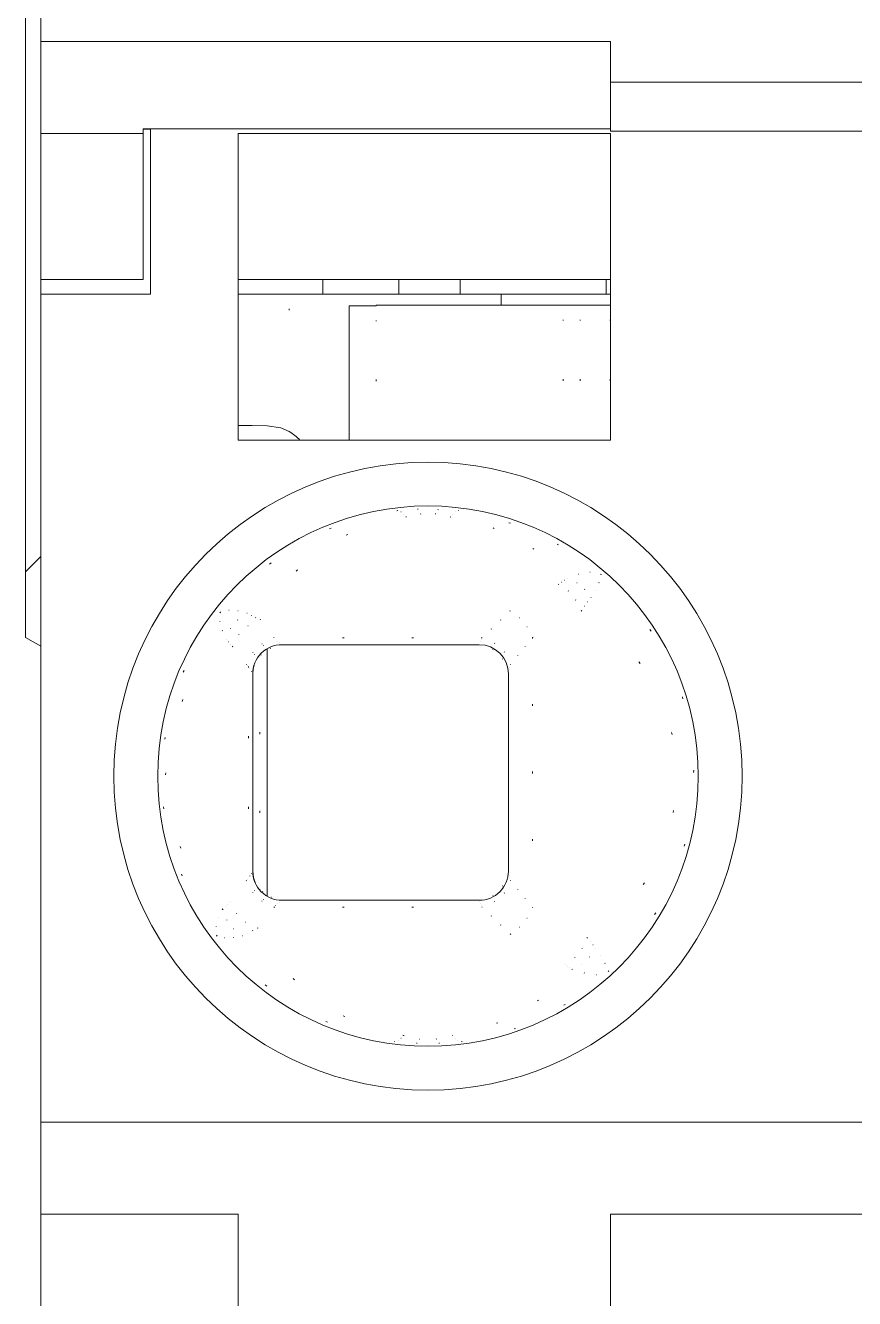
# Model space of a CAD drawing. Header units: inches. Extents: x 17 to 3130, y 15 to 659.
# Drawn here: x 1129.76 to 1135.43, y 227.7 to 236.42 of the extents above; entities that cross this region are included whole.
import ezdxf

# ---------------------------------------------------------------- set-up
doc = ezdxf.new("R2010")
doc.units = ezdxf.units.IN
doc.header["$MEASUREMENT"] = 0
doc.layers.add('Ebene 1', color=7, linetype='Continuous')

msp = doc.modelspace()

# ---------------------------------------------------------------- linework, layer by layer
at = {"layer": 'Ebene 1', "lineweight": 9}
for points in [[(1129.86414, 257.98024), (1129.86414, 257.98024), (1129.86414, 236.31074), (1129.86414, 236.31074)], [(1129.86414, 236.31074), (1129.86414, 236.31074), (1129.86414, 236.31074), (1129.86414, 236.31074)], [(1129.86414, 235.68024), (1129.86414, 235.68024), (1129.86414, 236.31074), (1129.86414, 236.31074)], [(1129.86414, 236.31074), (1129.86414, 236.31074), (1129.86414, 236.31074), (1129.86414, 236.31074)], [(1133.76414, 236.31074), (1133.76414, 236.31074), (1129.86414, 236.31074), (1129.86414, 236.31074)], [(1133.76414, 236.31074), (1133.76414, 236.31074), (1133.76414, 236.31074), (1133.76414, 236.31074)], [(1133.76414, 236.31074), (1133.76414, 236.31074), (1133.76414, 236.03284), (1133.76414, 236.03284)], [(1133.76414, 236.03284), (1133.76414, 236.03284), (1133.76414, 236.03284), (1133.76414, 236.03284)], [(1136.41414, 236.03284), (1136.41414, 236.03284), (1133.76414, 236.03284), (1133.76414, 236.03284)], [(1133.76414, 236.03284), (1133.76414, 236.03284), (1133.76414, 236.03284), (1133.76414, 236.03284)], [(1133.76414, 236.03284), (1133.76414, 236.03284), (1133.76414, 235.69784), (1133.76414, 235.69784)], [(1129.86414, 235.68024), (1129.86414, 235.68024), (1129.86414, 235.68024), (1129.86414, 235.68024)], [(1129.86414, 234.68014), (1129.86414, 234.68014), (1129.86414, 235.68024), (1129.86414, 235.68024)], [(1129.86414, 235.68024), (1129.86414, 235.68024), (1129.86414, 235.68024), (1129.86414, 235.68024)], [(1130.56414, 235.68024), (1130.56414, 235.68024), (1129.86414, 235.68024), (1129.86414, 235.68024)], [(1130.56404, 235.71174), (1130.56404, 235.71174), (1130.56404, 235.71174), (1130.56404, 235.71174)], [(1130.56404, 235.71174), (1130.56404, 235.71174), (1133.76414, 235.71174), (1133.76414, 235.71174)], [(1130.56404, 235.71174), (1130.56404, 235.71174), (1130.56404, 235.71174), (1130.56404, 235.71174)], [(1130.56414, 235.68024), (1130.56414, 235.68024), (1130.56404, 235.71174), (1130.56404, 235.71174)], [(1130.56414, 235.70984), (1130.56414, 235.70984), (1130.56414, 235.70984), (1130.56414, 235.70984)], [(1130.61404, 235.70984), (1130.61404, 235.70984), (1130.56414, 235.70984), (1130.56414, 235.70984)], [(1130.56414, 235.68024), (1130.56414, 235.68024), (1130.56414, 235.68024), (1130.56414, 235.68024)], [(1130.56414, 234.68014), (1130.56414, 234.68014), (1130.56414, 235.68024), (1130.56414, 235.68024)], [(1130.61404, 235.71174), (1130.61404, 235.71174), (1130.61404, 235.71174), (1130.61404, 235.71174)], [(1130.61404, 234.58024), (1130.61404, 234.58024), (1130.61404, 235.71174), (1130.61404, 235.71174)], [(1131.21414, 235.68024), (1131.21414, 235.68024), (1131.21414, 235.68024), (1131.21414, 235.68024)], [(1131.21414, 233.58014), (1131.21414, 233.58014), (1131.21414, 235.68024), (1131.21414, 235.68024)], [(1131.21414, 235.68024), (1131.21414, 235.68024), (1131.21414, 235.68024), (1131.21414, 235.68024)], [(1133.76414, 235.68024), (1133.76414, 235.68024), (1131.21414, 235.68024), (1131.21414, 235.68024)], [(1133.76414, 235.69784), (1133.76414, 235.69784), (1133.76414, 235.69784), (1133.76414, 235.69784)], [(1136.41424, 235.69784), (1136.41424, 235.69784), (1133.76414, 235.69784), (1133.76414, 235.69784)], [(1133.76414, 235.68024), (1133.76414, 235.68024), (1133.76414, 235.68024), (1133.76414, 235.68024)], [(1133.76414, 233.58014), (1133.76414, 233.58014), (1133.76414, 235.68024), (1133.76414, 235.68024)], [(1129.86414, 234.68014), (1129.86414, 234.68014), (1129.86414, 234.68014), (1129.86414, 234.68014)], [(1130.56414, 234.68014), (1130.56414, 234.68014), (1129.86414, 234.68014), (1129.86414, 234.68014)], [(1129.86414, 234.68014), (1129.86414, 234.68014), (1129.86414, 234.68014), (1129.86414, 234.68014)], [(1129.86414, 234.68014), (1129.86414, 234.68014), (1129.86414, 234.58024), (1129.86414, 234.58024)], [(1133.76414, 234.68024), (1133.76414, 234.68024), (1131.21414, 234.68014), (1131.21414, 234.68014)], [(1131.21414, 234.68014), (1131.21414, 234.68014), (1131.21414, 234.68014), (1131.21414, 234.68014)], [(1131.79454, 234.68014), (1131.79454, 234.68014), (1131.79454, 234.68014), (1131.79454, 234.68014)], [(1131.79454, 234.58024), (1131.79454, 234.58024), (1131.79454, 234.68014), (1131.79454, 234.68014)], [(1132.31414, 234.68014), (1132.31414, 234.68014), (1132.31414, 234.68014), (1132.31414, 234.68014)], [(1132.31414, 234.68014), (1132.31414, 234.68014), (1132.31414, 234.58004), (1132.31414, 234.58004)], [(1129.86404, 228.91084), (1129.86404, 228.91084), (1129.86414, 234.58024), (1129.86414, 234.58024)], [(1129.86414, 234.58024), (1129.86414, 234.58024), (1129.86414, 234.58024), (1129.86414, 234.58024)], [(1129.86414, 234.58024), (1129.86414, 234.58024), (1129.86414, 234.58024), (1129.86414, 234.58024)], [(1130.61404, 234.58024), (1130.61404, 234.58024), (1129.86414, 234.58024), (1129.86414, 234.58024)], [(1131.21414, 233.58014), (1131.21414, 233.58014), (1131.21414, 233.58014), (1131.21414, 233.58014)], [(1133.76414, 233.58014), (1133.76414, 233.58014), (1131.21414, 233.58014), (1131.21414, 233.58014)], [(1131.51414, 232.18024), (1131.51414, 232.18024), (1131.51414, 232.18024), (1131.51414, 232.18024)], [(1131.51414, 232.18024), (1131.51414, 232.18024), (1132.86404, 232.18024), (1132.86404, 232.18024)], [(1133.06414, 231.98024), (1133.06414, 232.09064), (1132.97454, 232.18024), (1132.86404, 232.18024)], [(1131.31414, 231.98054), (1131.31414, 231.98054), (1131.31664, 232.01204), (1131.31664, 232.01204)], [(1131.31414, 231.98054), (1131.31414, 231.98054), (1131.31414, 231.98054), (1131.31414, 231.98054)], [(1131.31414, 230.62984), (1131.31414, 230.62984), (1131.31414, 231.98054), (1131.31414, 231.98054)], [(1131.31664, 232.01204), (1131.31664, 232.01204), (1131.32414, 232.04284), (1131.32414, 232.04284)], [(1133.06414, 231.98904), (1133.06414, 231.98904), (1133.06414, 231.98904), (1133.06414, 231.98904)], [(1133.06414, 231.98904), (1133.06414, 231.98904), (1133.06414, 230.62134), (1133.06414, 230.62134)], [(1131.31414, 230.62984), (1131.31414, 230.62984), (1131.31414, 230.62984), (1131.31414, 230.62984)], [(1131.31884, 230.58654), (1131.31884, 230.58654), (1131.31414, 230.62984), (1131.31414, 230.62984)], [(1131.31884, 230.58654), (1131.31884, 230.58654), (1131.31884, 230.58654), (1131.31884, 230.58654)], [(1131.33284, 230.54544), (1131.33284, 230.54544), (1131.31884, 230.58654), (1131.31884, 230.58654)], [(1131.51414, 230.43014), (1131.51414, 230.43014), (1131.51414, 230.43014), (1131.51414, 230.43014)], [(1132.86414, 230.43014), (1132.86414, 230.43014), (1131.51414, 230.43014), (1131.51414, 230.43014)], [(1129.86404, 228.91084), (1129.86404, 228.91084), (1129.86404, 228.91084), (1129.86404, 228.91084)], [(1129.86414, 228.28014), (1129.86414, 228.28014), (1129.86404, 228.91084), (1129.86404, 228.91084)], [(1129.86404, 228.91084), (1129.86404, 228.91084), (1129.86404, 228.91084), (1129.86404, 228.91084)], [(1141.76414, 228.91084), (1141.76414, 228.91084), (1129.86404, 228.91084), (1129.86404, 228.91084)], [(1131.21414, 228.28024), (1131.21414, 228.28024), (1129.86414, 228.28014), (1129.86414, 228.28014)], [(1129.86414, 228.28014), (1129.86414, 228.28014), (1129.86414, 228.28014), (1129.86414, 228.28014)], [(1129.86414, 211.21074), (1129.86414, 211.21074), (1129.86414, 228.28014), (1129.86414, 228.28014)], [(1129.86414, 228.28014), (1129.86414, 228.28014), (1129.86414, 228.28014), (1129.86414, 228.28014)], [(1131.21414, 228.28024), (1131.21414, 228.28024), (1131.21414, 228.28024), (1131.21414, 228.28024)], [(1131.21414, 226.18024), (1131.21414, 226.18024), (1131.21414, 228.28024), (1131.21414, 228.28024)], [(1133.76414, 228.28024), (1133.76414, 228.28024), (1133.76414, 228.28024), (1133.76414, 228.28024)], [(1136.41414, 228.28024), (1136.41414, 228.28024), (1133.76414, 228.28024), (1133.76414, 228.28024)], [(1133.76414, 228.28024), (1133.76414, 228.28024), (1133.76414, 228.28024), (1133.76414, 228.28024)], [(1133.76414, 226.18024), (1133.76414, 226.18024), (1133.76414, 228.28024), (1133.76414, 228.28024)]]:
    msp.add_open_spline(points, degree=3, dxfattribs=at)
at = {"layer": 'Ebene 1', "color": 251, "lineweight": 9}
for points in [[(1129.75914, 232.68024), (1129.75914, 232.68024), (1129.75914, 256.48024), (1129.75914, 256.48024)], [(1129.86414, 232.78524), (1129.86414, 232.78524), (1129.75914, 232.68024), (1129.75914, 232.68024)], [(1129.75914, 232.68024), (1129.75914, 232.68024), (1129.75914, 232.68024), (1129.75914, 232.68024)], [(1129.75914, 232.23024), (1129.75914, 232.23024), (1129.75914, 232.68024), (1129.75914, 232.68024)], [(1129.75914, 232.23024), (1129.75914, 232.23024), (1129.75914, 232.23024), (1129.75914, 232.23024)], [(1129.86414, 232.16954), (1129.86414, 232.16954), (1129.75914, 232.23024), (1129.75914, 232.23024)]]:
    msp.add_open_spline(points, degree=3, dxfattribs=at)
at = {"layer": 'Ebene 1', "color": 95, "lineweight": 9}
for points in [[(1132.73404, 234.68014), (1132.73404, 234.68014), (1132.73404, 234.68014), (1132.73404, 234.68014)], [(1132.73414, 234.58004), (1132.73414, 234.58004), (1132.73404, 234.68014), (1132.73404, 234.68014)], [(1133.73414, 234.68014), (1133.73414, 234.68014), (1133.73414, 234.68014), (1133.73414, 234.68014)], [(1133.73414, 234.58024), (1133.73414, 234.58024), (1133.73414, 234.68014), (1133.73414, 234.68014)]]:
    msp.add_open_spline(points, degree=3, dxfattribs=at)
at = {"layer": 'Ebene 1', "color": 30, "lineweight": 9}
for points in [[(1131.21414, 234.58024), (1131.21414, 234.58024), (1131.21414, 234.58024), (1131.21414, 234.58024)], [(1131.38294, 234.58024), (1131.38294, 234.58024), (1131.21414, 234.58024), (1131.21414, 234.58024)], [(1131.38294, 234.58024), (1131.38294, 234.58024), (1131.38294, 234.58024), (1131.38294, 234.58024)], [(1131.56414, 234.58024), (1131.56414, 234.58024), (1131.38294, 234.58024), (1131.38294, 234.58024)], [(1131.56414, 234.58024), (1131.56414, 234.58024), (1131.56414, 234.58024), (1131.56414, 234.58024)], [(1131.56414, 234.58024), (1131.56414, 234.58024), (1132.71414, 234.58024), (1132.71414, 234.58024)], [(1132.71414, 234.58024), (1132.71414, 234.58024), (1132.71414, 234.58024), (1132.71414, 234.58024)], [(1132.71414, 234.58024), (1132.71414, 234.58024), (1132.92624, 234.58024), (1132.92624, 234.58024)], [(1132.92624, 234.58024), (1132.92624, 234.58024), (1132.92624, 234.58024), (1132.92624, 234.58024)], [(1132.92624, 234.58024), (1132.92624, 234.58024), (1133.01414, 234.58024), (1133.01414, 234.58024)], [(1133.01404, 234.50524), (1133.01404, 234.50524), (1133.01414, 234.58024), (1133.01414, 234.58024)], [(1133.01414, 234.58024), (1133.01414, 234.58024), (1133.01414, 234.58024), (1133.01414, 234.58024)], [(1133.06734, 234.58024), (1133.06734, 234.58024), (1133.01414, 234.58024), (1133.01414, 234.58024)], [(1133.01414, 234.58024), (1133.01414, 234.58024), (1133.01414, 234.58024), (1133.01414, 234.58024)], [(1133.06734, 234.58024), (1133.06734, 234.58024), (1133.06734, 234.58024), (1133.06734, 234.58024)], [(1133.21914, 234.58024), (1133.21914, 234.58024), (1133.06734, 234.58024), (1133.06734, 234.58024)], [(1133.21914, 234.58024), (1133.21914, 234.58024), (1133.21914, 234.58024), (1133.21914, 234.58024)], [(1133.44634, 234.58024), (1133.44634, 234.58024), (1133.21914, 234.58024), (1133.21914, 234.58024)], [(1133.44634, 234.58024), (1133.44634, 234.58024), (1133.44634, 234.58024), (1133.44634, 234.58024)], [(1133.71414, 234.58024), (1133.71414, 234.58024), (1133.44634, 234.58024), (1133.44634, 234.58024)], [(1133.71414, 234.58024), (1133.71414, 234.58024), (1133.71414, 234.58024), (1133.71414, 234.58024)], [(1133.76414, 234.58024), (1133.76414, 234.58024), (1133.71414, 234.58024), (1133.71414, 234.58024)], [(1131.21414, 233.68014), (1131.21414, 233.68014), (1131.21414, 233.68014), (1131.21414, 233.68014)], [(1131.31114, 233.68014), (1131.31114, 233.68014), (1131.21414, 233.68014), (1131.21414, 233.68014)], [(1131.31114, 233.68014), (1131.31114, 233.68014), (1131.31114, 233.68014), (1131.31114, 233.68014)], [(1131.41414, 233.68004), (1131.41414, 233.68004), (1131.31114, 233.68014), (1131.31114, 233.68014)], [(1131.41414, 233.68004), (1131.41414, 233.68004), (1131.41414, 233.68004), (1131.41414, 233.68004)], [(1131.41414, 233.68004), (1131.41414, 233.68004), (1131.50634, 233.66564), (1131.50634, 233.66564)], [(1131.50634, 233.66564), (1131.50634, 233.66564), (1131.50634, 233.66564), (1131.50634, 233.66564)], [(1131.50634, 233.66564), (1131.50634, 233.66564), (1131.56404, 233.64004), (1131.56404, 233.64004)], [(1131.63774, 233.58014), (1131.61644, 233.60384), (1131.59174, 233.62404), (1131.56404, 233.64004)], [(1131.41414, 232.15334), (1131.41414, 232.15334), (1131.41414, 232.15334), (1131.41414, 232.15334)], [(1131.41414, 230.45684), (1131.41414, 230.45684), (1131.41414, 232.15334), (1131.41414, 232.15334)]]:
    msp.add_open_spline(points, degree=3, dxfattribs=at)
at = {"layer": 'Ebene 1', "color": 253, "lineweight": 9}
for points in [[(1132.15854, 234.50524), (1132.15854, 234.50524), (1132.15854, 234.50524), (1132.15854, 234.50524)], [(1133.43874, 234.50524), (1133.43874, 234.50524), (1132.15854, 234.50524), (1132.15854, 234.50524)], [(1132.15854, 234.50524), (1132.15854, 234.50524), (1132.15854, 234.50524), (1132.15854, 234.50524)], [(1132.15854, 234.50524), (1132.15854, 234.50524), (1132.15864, 234.50024), (1132.15864, 234.50024)], [(1133.43874, 234.50524), (1133.43874, 234.50524), (1133.43874, 234.50524), (1133.43874, 234.50524)], [(1133.51564, 234.50524), (1133.51564, 234.50524), (1133.43874, 234.50524), (1133.43874, 234.50524)], [(1133.51564, 234.50524), (1133.51564, 234.50524), (1133.51564, 234.50524), (1133.51564, 234.50524)], [(1133.55604, 234.50524), (1133.55604, 234.50524), (1133.51564, 234.50524), (1133.51564, 234.50524)], [(1133.55604, 234.50524), (1133.55604, 234.50524), (1133.55604, 234.50524), (1133.55604, 234.50524)], [(1133.55604, 234.50524), (1133.55604, 234.50524), (1133.76184, 234.50524), (1133.76184, 234.50524)], [(1133.76184, 234.50524), (1133.76184, 234.50524), (1133.76184, 234.50524), (1133.76184, 234.50524)], [(1133.76184, 234.50524), (1133.76184, 234.50524), (1133.76294, 234.50524), (1133.76294, 234.50524)], [(1133.76294, 234.50524), (1133.76294, 234.50524), (1133.76294, 234.50524), (1133.76294, 234.50524)], [(1133.76294, 234.50524), (1133.76294, 234.50524), (1133.76414, 234.50524), (1133.76414, 234.50524)], [(1131.97544, 234.50024), (1131.97544, 234.50024), (1131.97544, 234.50024), (1131.97544, 234.50024)], [(1131.97544, 234.50024), (1131.97544, 234.50024), (1131.97544, 233.58004), (1131.97544, 233.58004)], [(1131.97544, 234.50024), (1131.97544, 234.50024), (1131.97544, 234.50024), (1131.97544, 234.50024)], [(1131.97544, 234.50024), (1131.97544, 234.50024), (1132.02304, 234.50024), (1132.02304, 234.50024)], [(1132.02304, 234.50024), (1132.02304, 234.50024), (1132.02304, 234.50024), (1132.02304, 234.50024)], [(1132.02304, 234.50024), (1132.02304, 234.50024), (1132.15864, 234.50024), (1132.15864, 234.50024)]]:
    msp.add_open_spline(points, degree=3, dxfattribs=at)
at = {"layer": 'Ebene 1', "color": 3, "lineweight": 9}
for points in [[(1131.56414, 234.48024), (1131.56414, 234.48024), (1131.56414, 234.48024), (1131.56414, 234.48024)], [(1131.56414, 234.48024), (1131.56414, 234.48024), (1131.56414, 234.47004), (1131.56414, 234.47004)], [(1132.15864, 234.40024), (1132.15864, 234.40024), (1132.15864, 234.40024), (1132.15864, 234.40024)], [(1132.15864, 234.40024), (1132.15864, 234.40024), (1132.15864, 234.39464), (1132.15864, 234.39464)], [(1133.43874, 234.40504), (1133.43874, 234.40504), (1133.43874, 234.40504), (1133.43874, 234.40504)], [(1133.43874, 234.40504), (1133.43874, 234.40504), (1133.43874, 234.39944), (1133.43874, 234.39944)], [(1133.55604, 234.40504), (1133.55604, 234.40504), (1133.55604, 234.40504), (1133.55604, 234.40504)], [(1133.55604, 234.40504), (1133.55604, 234.40504), (1133.55604, 234.39954), (1133.55604, 234.39954)], [(1133.76184, 234.40504), (1133.76184, 234.40504), (1133.76184, 234.40504), (1133.76184, 234.40504)], [(1133.76184, 234.40504), (1133.76184, 234.40504), (1133.76184, 234.39944), (1133.76184, 234.39944)], [(1132.15864, 233.99564), (1132.15864, 233.99564), (1132.15854, 233.98464), (1132.15854, 233.98464)], [(1132.15864, 233.99564), (1132.15864, 233.99564), (1132.15864, 233.99564), (1132.15864, 233.99564)], [(1133.43874, 233.99824), (1133.43874, 233.99824), (1133.43874, 233.99824), (1133.43874, 233.99824)], [(1133.43874, 233.99824), (1133.43874, 233.99824), (1133.43874, 233.98704), (1133.43874, 233.98704)], [(1133.55594, 233.99824), (1133.55594, 233.99824), (1133.55594, 233.99824), (1133.55594, 233.99824)], [(1133.55594, 233.99824), (1133.55594, 233.99824), (1133.55604, 233.98704), (1133.55604, 233.98704)], [(1133.76184, 233.99824), (1133.76184, 233.99824), (1133.76184, 233.99824), (1133.76184, 233.99824)], [(1133.76184, 233.99824), (1133.76184, 233.99824), (1133.76184, 233.98704), (1133.76184, 233.98704)], [(1132.44654, 233.10904), (1132.44654, 233.10904), (1132.44284, 233.10864), (1132.44284, 233.10864)], [(1132.30614, 233.09874), (1132.30614, 233.09874), (1132.29974, 233.09744), (1132.29974, 233.09744)], [(1132.30614, 233.09874), (1132.30614, 233.09874), (1132.30614, 233.09874), (1132.30614, 233.09874)], [(1132.30614, 233.09874), (1132.30614, 233.09874), (1132.30644, 233.09864), (1132.30644, 233.09864)], [(1132.32884, 233.09024), (1132.32884, 233.09024), (1132.32884, 233.09024), (1132.32884, 233.09024)], [(1132.32884, 233.09024), (1132.32884, 233.09024), (1132.32944, 233.09004), (1132.32944, 233.09004)], [(1132.34654, 233.07394), (1132.34654, 233.07394), (1132.34654, 233.07394), (1132.34654, 233.07394)], [(1132.34654, 233.07394), (1132.34654, 233.07394), (1132.34694, 233.07344), (1132.34694, 233.07344)], [(1132.36294, 233.05524), (1132.36294, 233.05524), (1132.36414, 233.05554), (1132.36414, 233.05554)], [(1132.36294, 233.05524), (1132.36294, 233.05524), (1132.36294, 233.05524), (1132.36294, 233.05524)], [(1132.36294, 233.05524), (1132.36294, 233.05524), (1132.36704, 233.05524), (1132.36704, 233.05524)], [(1132.46174, 233.07524), (1132.46174, 233.07524), (1132.46444, 233.07564), (1132.46444, 233.07564)], [(1132.56394, 233.07654), (1132.56394, 233.07654), (1132.56394, 233.07654), (1132.56394, 233.07654)], [(1132.56394, 233.07654), (1132.56394, 233.07654), (1132.56654, 233.07604), (1132.56654, 233.07604)], [(1132.58154, 233.10504), (1132.58154, 233.10504), (1132.58154, 233.10504), (1132.58154, 233.10504)], [(1132.58534, 233.10484), (1132.58534, 233.10484), (1132.58154, 233.10504), (1132.58154, 233.10504)], [(1132.66534, 233.05524), (1132.66534, 233.05524), (1132.66534, 233.05524), (1132.66534, 233.05524)], [(1132.66534, 233.05524), (1132.66534, 233.05524), (1132.66944, 233.05434), (1132.66944, 233.05434)], [(1132.68174, 233.07394), (1132.68174, 233.07394), (1132.68134, 233.07344), (1132.68134, 233.07344)], [(1132.69944, 233.09024), (1132.69944, 233.09024), (1132.69884, 233.09004), (1132.69884, 233.09004)], [(1132.72034, 233.09884), (1132.72034, 233.09884), (1132.72034, 233.09884), (1132.72034, 233.09884)], [(1132.72214, 233.09884), (1132.72214, 233.09884), (1132.72034, 233.09884), (1132.72034, 233.09884)], [(1132.72214, 233.09884), (1132.72214, 233.09884), (1132.72184, 233.09864), (1132.72184, 233.09864)], [(1131.85104, 232.97904), (1131.85104, 232.97904), (1131.83894, 232.97434), (1131.83894, 232.97434)], [(1131.95424, 232.92934), (1131.95424, 232.92934), (1131.96474, 232.93404), (1131.96474, 232.93404)], [(1132.95914, 232.97964), (1132.95914, 232.97964), (1132.95914, 232.97964), (1132.95914, 232.97964)], [(1132.95914, 232.97964), (1132.95914, 232.97964), (1132.96684, 232.97634), (1132.96684, 232.97634)], [(1133.06834, 233.01424), (1133.06834, 233.01424), (1133.06834, 233.01424), (1133.06834, 233.01424)], [(1133.07784, 233.01164), (1133.07784, 233.01164), (1133.06834, 233.01424), (1133.06834, 233.01424)], [(1133.39844, 232.86924), (1133.39844, 232.86924), (1133.39844, 232.86924), (1133.39844, 232.86924)], [(1133.40714, 232.86494), (1133.40714, 232.86494), (1133.39844, 232.86924), (1133.39844, 232.86924)], [(1133.23204, 232.83824), (1133.23204, 232.83824), (1133.23204, 232.83824), (1133.23204, 232.83824)], [(1133.23204, 232.83824), (1133.23204, 232.83824), (1133.23914, 232.83384), (1133.23914, 232.83384)], [(1131.43984, 232.74014), (1131.43984, 232.74014), (1131.42944, 232.73224), (1131.42944, 232.73224)], [(1131.61204, 232.68474), (1131.61204, 232.68474), (1131.62004, 232.69304), (1131.62004, 232.69304)], [(1133.62374, 232.67784), (1133.62374, 232.67784), (1133.62154, 232.67774), (1133.62154, 232.67774)], [(1133.40844, 232.59544), (1133.40844, 232.59544), (1133.40374, 232.59284), (1133.40374, 232.59284)], [(1133.40844, 232.59544), (1133.40844, 232.59544), (1133.40844, 232.59544), (1133.40844, 232.59544)], [(1133.40844, 232.59544), (1133.40844, 232.59544), (1133.40934, 232.59484), (1133.40934, 232.59484)], [(1133.42914, 232.60924), (1133.42914, 232.60924), (1133.42844, 232.60894), (1133.42844, 232.60894)], [(1133.44954, 232.62304), (1133.44954, 232.62304), (1133.44904, 232.62264), (1133.44904, 232.62264)], [(1133.46964, 232.63654), (1133.46964, 232.63654), (1133.46944, 232.63634), (1133.46944, 232.63634)], [(1133.53274, 232.60504), (1133.53274, 232.60504), (1133.53274, 232.60504), (1133.53274, 232.60504)], [(1133.53454, 232.60424), (1133.53454, 232.60424), (1133.53274, 232.60504), (1133.53274, 232.60504)], [(1133.54594, 232.66424), (1133.54594, 232.66424), (1133.54394, 232.66344), (1133.54394, 232.66344)], [(1133.68464, 232.60604), (1133.68464, 232.60604), (1133.68394, 232.60454), (1133.68394, 232.60454)], [(1133.69454, 232.66304), (1133.69454, 232.66304), (1133.69454, 232.66304), (1133.69454, 232.66304)], [(1133.69844, 232.66004), (1133.69844, 232.66004), (1133.69454, 232.66304), (1133.69454, 232.66304)], [(1133.69764, 232.66064), (1133.69764, 232.66064), (1133.69764, 232.66064), (1133.69764, 232.66064)], [(1133.69844, 232.66004), (1133.69844, 232.66004), (1133.69764, 232.66064), (1133.69764, 232.66064)], [(1133.69844, 232.66004), (1133.69844, 232.66004), (1133.69844, 232.66004), (1133.69844, 232.66004)], [(1133.69844, 232.66004), (1133.69844, 232.66004), (1133.69894, 232.65924), (1133.69894, 232.65924)], [(1133.47414, 232.54904), (1133.47414, 232.54904), (1133.47414, 232.54904), (1133.47414, 232.54904)], [(1133.47414, 232.54904), (1133.47414, 232.54904), (1133.47594, 232.54784), (1133.47594, 232.54784)], [(1133.58604, 232.56044), (1133.58604, 232.56044), (1133.58604, 232.56044), (1133.58604, 232.56044)], [(1133.58724, 232.55884), (1133.58724, 232.55884), (1133.58604, 232.56044), (1133.58604, 232.56044)], [(1133.62924, 232.50344), (1133.62924, 232.50344), (1133.62924, 232.50344), (1133.62924, 232.50344)], [(1133.62984, 232.50264), (1133.62984, 232.50264), (1133.62924, 232.50344), (1133.62924, 232.50344)], [(1133.65814, 232.55424), (1133.65814, 232.55424), (1133.65744, 232.55284), (1133.65744, 232.55284)], [(1131.15084, 232.41784), (1131.15084, 232.41784), (1131.15084, 232.41784), (1131.15084, 232.41784)], [(1131.15084, 232.41784), (1131.15084, 232.41784), (1131.15254, 232.41764), (1131.15254, 232.41764)], [(1131.21344, 232.41174), (1131.21344, 232.41174), (1131.21344, 232.41174), (1131.21344, 232.41174)], [(1131.21344, 232.41174), (1131.21344, 232.41174), (1131.21514, 232.41164), (1131.21514, 232.41164)], [(1133.07554, 232.41104), (1133.07554, 232.41104), (1133.07464, 232.41024), (1133.07464, 232.41024)], [(1133.07554, 232.41104), (1133.07554, 232.41104), (1133.07554, 232.41104), (1133.07554, 232.41104)], [(1133.07554, 232.41104), (1133.07554, 232.41104), (1133.07644, 232.41024), (1133.07644, 232.41024)], [(1133.52434, 232.48804), (1133.52434, 232.48804), (1133.52434, 232.48804), (1133.52434, 232.48804)], [(1133.52434, 232.48804), (1133.52434, 232.48804), (1133.52534, 232.48604), (1133.52534, 232.48604)], [(1133.56144, 232.41404), (1133.56144, 232.41404), (1133.56174, 232.41464), (1133.56174, 232.41464)], [(1133.56144, 232.41404), (1133.56144, 232.41404), (1133.56144, 232.41404), (1133.56144, 232.41404)], [(1133.56144, 232.41404), (1133.56144, 232.41404), (1133.56734, 232.40984), (1133.56734, 232.40984)], [(1133.58394, 232.44324), (1133.58394, 232.44324), (1133.58444, 232.44404), (1133.58444, 232.44404)], [(1133.60674, 232.47284), (1133.60674, 232.47284), (1133.60734, 232.47344), (1133.60734, 232.47344)], [(1131.08914, 232.34124), (1131.08914, 232.34124), (1131.08914, 232.34124), (1131.08914, 232.34124)], [(1131.08954, 232.33954), (1131.08954, 232.33954), (1131.08914, 232.34124), (1131.08914, 232.34124)], [(1131.09334, 232.40384), (1131.09334, 232.40384), (1131.08954, 232.39854), (1131.08954, 232.39854)], [(1131.09334, 232.40384), (1131.09334, 232.40384), (1131.09394, 232.40444), (1131.09394, 232.40444)], [(1131.20974, 232.34914), (1131.20974, 232.34914), (1131.21144, 232.35024), (1131.21144, 232.35024)], [(1131.27514, 232.39644), (1131.27514, 232.39644), (1131.27514, 232.39644), (1131.27514, 232.39644)], [(1131.27514, 232.39644), (1131.27514, 232.39644), (1131.27554, 232.39614), (1131.27554, 232.39614)], [(1131.30464, 232.38104), (1131.30464, 232.38104), (1131.30464, 232.38104), (1131.30464, 232.38104)], [(1131.30464, 232.38104), (1131.30464, 232.38104), (1131.30544, 232.38064), (1131.30544, 232.38064)], [(1131.33454, 232.36554), (1131.33454, 232.36554), (1131.33454, 232.36554), (1131.33454, 232.36554)], [(1131.33454, 232.36554), (1131.33454, 232.36554), (1131.33534, 232.36524), (1131.33534, 232.36524)], [(1131.36484, 232.34984), (1131.36484, 232.34984), (1131.36794, 232.35464), (1131.36794, 232.35464)], [(1133.01234, 232.35044), (1133.01234, 232.35044), (1133.01064, 232.34884), (1133.01064, 232.34884)], [(1133.14124, 232.36464), (1133.14124, 232.36464), (1133.14124, 232.36464), (1133.14124, 232.36464)], [(1133.14124, 232.36464), (1133.14124, 232.36464), (1133.14304, 232.36344), (1133.14304, 232.36344)], [(1131.10624, 232.27704), (1131.10624, 232.27704), (1131.10624, 232.27704), (1131.10624, 232.27704)], [(1131.10684, 232.27534), (1131.10684, 232.27534), (1131.10624, 232.27704), (1131.10624, 232.27704)], [(1131.16264, 232.28854), (1131.16264, 232.28854), (1131.16344, 232.29054), (1131.16344, 232.29054)], [(1131.21914, 232.24824), (1131.21914, 232.24824), (1131.22034, 232.25034), (1131.22034, 232.25034)], [(1131.28184, 232.30884), (1131.28184, 232.30884), (1131.28404, 232.30984), (1131.28404, 232.30984)], [(1132.94834, 232.28924), (1132.94834, 232.28924), (1132.94654, 232.28764), (1132.94654, 232.28764)], [(1133.19144, 232.30354), (1133.19144, 232.30354), (1133.19144, 232.30354), (1133.19144, 232.30354)], [(1133.19144, 232.30354), (1133.19144, 232.30354), (1133.19234, 232.30164), (1133.19234, 232.30164)], [(1134.03294, 232.28344), (1134.03294, 232.28344), (1134.03294, 232.28344), (1134.03294, 232.28344)], [(1134.04134, 232.27224), (1134.04134, 232.27224), (1134.03294, 232.28344), (1134.03294, 232.28344)], [(1131.13254, 232.21664), (1131.13254, 232.21664), (1131.13254, 232.21664), (1131.13254, 232.21664)], [(1131.13304, 232.21584), (1131.13304, 232.21584), (1131.13254, 232.21664), (1131.13254, 232.21664)], [(1131.13304, 232.21584), (1131.13304, 232.21584), (1131.13344, 232.21674), (1131.13344, 232.21674)], [(1131.13304, 232.21584), (1131.13304, 232.21584), (1131.13304, 232.21584), (1131.13304, 232.21584)], [(1131.13304, 232.21584), (1131.13304, 232.21584), (1131.13314, 232.21564), (1131.13314, 232.21564)], [(1131.14734, 232.20024), (1131.14734, 232.20024), (1131.14734, 232.20024), (1131.14734, 232.20024)], [(1131.14734, 232.20024), (1131.14734, 232.20024), (1131.14774, 232.19974), (1131.14774, 232.19974)], [(1131.16204, 232.18444), (1131.16204, 232.18444), (1131.16204, 232.18444), (1131.16204, 232.18444)], [(1131.16204, 232.18444), (1131.16204, 232.18444), (1131.16244, 232.18404), (1131.16244, 232.18404)], [(1131.17684, 232.16844), (1131.17684, 232.16844), (1131.17744, 232.16964), (1131.17744, 232.16964)], [(1131.17684, 232.16844), (1131.17684, 232.16844), (1131.17684, 232.16844), (1131.17684, 232.16844)], [(1131.17684, 232.16844), (1131.17684, 232.16844), (1131.17814, 232.16674), (1131.17814, 232.16674)], [(1131.37674, 232.18584), (1131.37674, 232.18584), (1131.37904, 232.18704), (1131.37904, 232.18704)], [(1131.38824, 232.17464), (1131.38824, 232.17464), (1131.39044, 232.17564), (1131.39044, 232.17564)], [(1131.43484, 232.15474), (1131.43484, 232.15474), (1131.43704, 232.15544), (1131.43704, 232.15544)], [(1131.45864, 232.22864), (1131.45864, 232.22864), (1131.45864, 232.22864), (1131.45864, 232.22864)], [(1131.45994, 232.22704), (1131.45994, 232.22704), (1131.45864, 232.22864), (1131.45864, 232.22864)], [(1131.48654, 232.20484), (1131.48654, 232.20484), (1131.48654, 232.20484), (1131.48654, 232.20484)], [(1131.48694, 232.20464), (1131.48694, 232.20464), (1131.48654, 232.20484), (1131.48654, 232.20484)], [(1131.50064, 232.19324), (1131.50064, 232.19324), (1131.50064, 232.19324), (1131.50064, 232.19324)], [(1131.50084, 232.19284), (1131.50084, 232.19284), (1131.50064, 232.19324), (1131.50064, 232.19324)], [(1131.51394, 232.18064), (1131.51394, 232.18064), (1131.51394, 232.18064), (1131.51394, 232.18064)], [(1131.51414, 232.18044), (1131.51414, 232.18044), (1131.51394, 232.18064), (1131.51394, 232.18064)], [(1131.92794, 232.22704), (1131.92794, 232.22704), (1131.92794, 232.22704), (1131.92794, 232.22704)], [(1131.94084, 232.22704), (1131.94084, 232.22704), (1131.92794, 232.22704), (1131.92794, 232.22704)], [(1132.40254, 232.22704), (1132.40254, 232.22704), (1132.40254, 232.22704), (1132.40254, 232.22704)], [(1132.41534, 232.22704), (1132.41534, 232.22704), (1132.40254, 232.22704), (1132.40254, 232.22704)], [(1132.87064, 232.20024), (1132.87064, 232.20024), (1132.87054, 232.19974), (1132.87054, 232.19974)], [(1132.87694, 232.22704), (1132.87694, 232.22704), (1132.87694, 232.22704), (1132.87694, 232.22704)], [(1132.88334, 232.22704), (1132.88334, 232.22704), (1132.87694, 232.22704), (1132.87694, 232.22704)], [(1132.87694, 232.21384), (1132.87694, 232.21384), (1132.87694, 232.21334), (1132.87694, 232.21334)], [(1132.88334, 232.22704), (1132.88334, 232.22704), (1132.88324, 232.22684), (1132.88324, 232.22684)], [(1132.88334, 232.22704), (1132.88334, 232.22704), (1132.88334, 232.22704), (1132.88334, 232.22704)], [(1132.88334, 232.22704), (1132.88334, 232.22704), (1132.88454, 232.22654), (1132.88454, 232.22654)], [(1132.95664, 232.14864), (1132.95664, 232.14864), (1132.95664, 232.14864), (1132.95664, 232.14864)], [(1132.95924, 232.14764), (1132.95924, 232.14764), (1132.95664, 232.14864), (1132.95664, 232.14864)], [(1132.96854, 232.18964), (1132.96854, 232.18964), (1132.96854, 232.18964), (1132.96854, 232.18964)], [(1132.96854, 232.18964), (1132.96854, 232.18964), (1132.97094, 232.18854), (1132.97094, 232.18854)], [(1133.17804, 232.16764), (1133.17804, 232.16764), (1133.17944, 232.16924), (1133.17944, 232.16924)], [(1133.22854, 232.22974), (1133.22854, 232.22974), (1133.23314, 232.23224), (1133.23314, 232.23224)], [(1133.22854, 232.22974), (1133.22854, 232.22974), (1133.22854, 232.22974), (1133.22854, 232.22974)], [(1133.22854, 232.22974), (1133.22854, 232.22974), (1133.22854, 232.22344), (1133.22854, 232.22344)], [(1131.31414, 232.12544), (1131.31414, 232.12544), (1131.31544, 232.12764), (1131.31544, 232.12764)], [(1131.32584, 232.11224), (1131.32584, 232.11224), (1131.32704, 232.11444), (1131.32704, 232.11444)], [(1131.37194, 232.10834), (1131.37194, 232.10834), (1131.37324, 232.11014), (1131.37324, 232.11014)], [(1133.02434, 232.08384), (1133.02434, 232.08384), (1133.02434, 232.08384), (1133.02434, 232.08384)], [(1133.02544, 232.08134), (1133.02544, 232.08134), (1133.02434, 232.08384), (1133.02434, 232.08384)], [(1133.03544, 232.13084), (1133.03544, 232.13084), (1133.03544, 232.13084), (1133.03544, 232.13084)], [(1133.03544, 232.13084), (1133.03544, 232.13084), (1133.03664, 232.12864), (1133.03664, 232.12864)], [(1133.12824, 232.10624), (1133.12824, 232.10624), (1133.12954, 232.10794), (1133.12954, 232.10794)], [(1133.95594, 232.06224), (1133.95594, 232.06224), (1133.95594, 232.06224), (1133.95594, 232.06224)], [(1133.95594, 232.06224), (1133.95594, 232.06224), (1133.96554, 232.05104), (1133.96554, 232.05104)], [(1130.84504, 232.00404), (1130.84504, 232.00404), (1130.83894, 231.99254), (1130.83894, 231.99254)], [(1131.27184, 232.04574), (1131.27184, 232.04574), (1131.27254, 232.04684), (1131.27254, 232.04684)], [(1131.27594, 232.04074), (1131.27594, 232.04074), (1131.27594, 232.04074), (1131.27594, 232.04074)], [(1131.27594, 232.04074), (1131.27594, 232.04074), (1131.27614, 232.04064), (1131.27614, 232.04064)], [(1131.28024, 232.03574), (1131.28024, 232.03574), (1131.28024, 232.03574), (1131.28024, 232.03574)], [(1131.28024, 232.03574), (1131.28024, 232.03574), (1131.28024, 232.03564), (1131.28024, 232.03564)], [(1131.28444, 232.03064), (1131.28444, 232.03064), (1131.28494, 232.03184), (1131.28494, 232.03184)], [(1131.28444, 232.03064), (1131.28444, 232.03064), (1131.28444, 232.03064), (1131.28444, 232.03064)], [(1131.28444, 232.03064), (1131.28444, 232.03064), (1131.28444, 232.02424), (1131.28444, 232.02424)], [(1131.28444, 232.03064), (1131.28444, 232.03064), (1131.28444, 232.03064), (1131.28444, 232.03064)], [(1131.28444, 232.03064), (1131.28444, 232.03064), (1131.28454, 232.03044), (1131.28454, 232.03044)], [(1131.29454, 232.01444), (1131.29454, 232.01444), (1131.29454, 232.01444), (1131.29454, 232.01444)], [(1131.29454, 232.01444), (1131.29454, 232.01444), (1131.29484, 232.01394), (1131.29484, 232.01394)], [(1131.30474, 231.99784), (1131.30474, 231.99784), (1131.30474, 231.99784), (1131.30474, 231.99784)], [(1131.30474, 231.99784), (1131.30474, 231.99784), (1131.30514, 231.99754), (1131.30514, 231.99754)], [(1131.32414, 232.04284), (1131.32414, 232.04284), (1131.32474, 232.04364), (1131.32474, 232.04364)], [(1133.06364, 231.99024), (1133.06364, 231.99024), (1133.06364, 231.99024), (1133.06364, 231.99024)], [(1133.06414, 231.98904), (1133.06414, 231.98904), (1133.06364, 231.99024), (1133.06364, 231.99024)], [(1133.06414, 231.98904), (1133.06414, 231.98904), (1133.06424, 231.98924), (1133.06424, 231.98924)], [(1133.06904, 232.00764), (1133.06904, 232.00764), (1133.06914, 232.00824), (1133.06914, 232.00824)], [(1133.07404, 232.02664), (1133.07404, 232.02664), (1133.07414, 232.02714), (1133.07414, 232.02714)], [(1133.07904, 232.04564), (1133.07904, 232.04564), (1133.07974, 232.04664), (1133.07974, 232.04664)], [(1130.83074, 231.79124), (1130.83074, 231.79124), (1130.83654, 231.80404), (1130.83654, 231.80404)], [(1134.25594, 231.82404), (1134.25594, 231.82404), (1134.25594, 231.82404), (1134.25594, 231.82404)], [(1134.25854, 231.81044), (1134.25854, 231.81044), (1134.25594, 231.82404), (1134.25594, 231.82404)], [(1133.22854, 231.77384), (1133.22854, 231.77384), (1133.22854, 231.77384), (1133.22854, 231.77384)], [(1133.22854, 231.77384), (1133.22854, 231.77384), (1133.22854, 231.76124), (1133.22854, 231.76124)], [(1130.71424, 231.54584), (1130.71424, 231.54584), (1130.71204, 231.53304), (1130.71204, 231.53304)], [(1131.28444, 231.55364), (1131.28444, 231.55364), (1131.28444, 231.55364), (1131.28444, 231.55364)], [(1131.28444, 231.55364), (1131.28444, 231.55364), (1131.28444, 231.54044), (1131.28444, 231.54044)], [(1131.36354, 231.58124), (1131.36354, 231.58124), (1131.36354, 231.58124), (1131.36354, 231.58124)], [(1131.36354, 231.56684), (1131.36354, 231.56684), (1131.36354, 231.58124), (1131.36354, 231.58124)], [(1134.18154, 231.57844), (1134.18154, 231.57844), (1134.18154, 231.57844), (1134.18154, 231.57844)], [(1134.18154, 231.57844), (1134.18154, 231.57844), (1134.18524, 231.56424), (1134.18524, 231.56424)], [(1130.71854, 231.28944), (1130.71854, 231.28944), (1130.71884, 231.30354), (1130.71884, 231.30354)], [(1133.22854, 231.31144), (1133.22854, 231.31144), (1133.22854, 231.31144), (1133.22854, 231.31144)], [(1133.22854, 231.31144), (1133.22854, 231.31144), (1133.22854, 231.29884), (1133.22854, 231.29884)], [(1134.33184, 231.30604), (1134.33184, 231.30604), (1134.33304, 231.32004), (1134.33304, 231.32004)], [(1130.70404, 231.07004), (1130.70404, 231.07004), (1130.70404, 231.07004), (1130.70404, 231.07004)], [(1130.70404, 231.07004), (1130.70404, 231.07004), (1130.70614, 231.05714), (1130.70614, 231.05714)], [(1131.28444, 231.06984), (1131.28444, 231.06984), (1131.28444, 231.06984), (1131.28444, 231.06984)], [(1131.28444, 231.06984), (1131.28444, 231.06984), (1131.28444, 231.05674), (1131.28444, 231.05674)], [(1131.36354, 231.04364), (1131.36354, 231.04364), (1131.36354, 231.04364), (1131.36354, 231.04364)], [(1131.36354, 231.02894), (1131.36354, 231.02894), (1131.36354, 231.04364), (1131.36354, 231.04364)], [(1134.19534, 231.04544), (1134.19534, 231.04544), (1134.19224, 231.03124), (1134.19224, 231.03124)], [(1133.22854, 230.84924), (1133.22854, 230.84924), (1133.22854, 230.84924), (1133.22854, 230.84924)], [(1133.22854, 230.84924), (1133.22854, 230.84924), (1133.22854, 230.83654), (1133.22854, 230.83654)], [(1130.81794, 230.79904), (1130.81794, 230.79904), (1130.81794, 230.79904), (1130.81794, 230.79904)], [(1130.82334, 230.78614), (1130.82334, 230.78614), (1130.81794, 230.79904), (1130.81794, 230.79904)], [(1134.26724, 230.80084), (1134.26724, 230.80084), (1134.27214, 230.81384), (1134.27214, 230.81384)], [(1130.82694, 230.60944), (1130.82694, 230.60944), (1130.82694, 230.60944), (1130.82694, 230.60944)], [(1130.82694, 230.60944), (1130.82694, 230.60944), (1130.83114, 230.59724), (1130.83114, 230.59724)], [(1131.29484, 230.59644), (1131.29484, 230.59644), (1131.29464, 230.59584), (1131.29464, 230.59584)], [(1131.30494, 230.61294), (1131.30494, 230.61294), (1131.30474, 230.61244), (1131.30474, 230.61244)], [(1131.31414, 230.62984), (1131.31414, 230.62984), (1131.31404, 230.62944), (1131.31404, 230.62944)], [(1133.06414, 230.62134), (1133.06414, 230.62134), (1133.06364, 230.62004), (1133.06364, 230.62004)], [(1133.06904, 230.60264), (1133.06904, 230.60264), (1133.06904, 230.60264), (1133.06904, 230.60264)], [(1133.06914, 230.60224), (1133.06914, 230.60224), (1133.06904, 230.60264), (1133.06904, 230.60264)], [(1133.07404, 230.58384), (1133.07404, 230.58384), (1133.07404, 230.58384), (1133.07404, 230.58384)], [(1133.07414, 230.58324), (1133.07414, 230.58324), (1133.07404, 230.58384), (1133.07404, 230.58384)], [(1131.27184, 230.56464), (1131.27184, 230.56464), (1131.27034, 230.56264), (1131.27034, 230.56264)], [(1131.28024, 230.57474), (1131.28024, 230.57474), (1131.28014, 230.57464), (1131.28014, 230.57464)], [(1131.32584, 230.49804), (1131.32584, 230.49804), (1131.32584, 230.49804), (1131.32584, 230.49804)], [(1131.32704, 230.49584), (1131.32704, 230.49584), (1131.32584, 230.49804), (1131.32584, 230.49804)], [(1131.36354, 230.50584), (1131.36354, 230.50584), (1131.36354, 230.50584), (1131.36354, 230.50584)], [(1131.36354, 230.49854), (1131.36354, 230.49854), (1131.36354, 230.50584), (1131.36354, 230.50584)], [(1133.02544, 230.52904), (1133.02544, 230.52904), (1133.02434, 230.52654), (1133.02434, 230.52654)], [(1133.07914, 230.56464), (1133.07914, 230.56464), (1133.07854, 230.56344), (1133.07854, 230.56344)], [(1133.07904, 230.56484), (1133.07904, 230.56484), (1133.07904, 230.56484), (1133.07904, 230.56484)], [(1133.07914, 230.56464), (1133.07914, 230.56464), (1133.07904, 230.56484), (1133.07904, 230.56484)], [(1133.12824, 230.50404), (1133.12824, 230.50404), (1133.12824, 230.50404), (1133.12824, 230.50404)], [(1133.12954, 230.50244), (1133.12954, 230.50244), (1133.12824, 230.50404), (1133.12824, 230.50404)], [(1133.99484, 230.55044), (1133.99484, 230.55044), (1133.98574, 230.53904), (1133.98574, 230.53904)], [(1131.14374, 230.40324), (1131.14374, 230.40324), (1131.14324, 230.40274), (1131.14324, 230.40274)], [(1131.16074, 230.42104), (1131.16074, 230.42104), (1131.16054, 230.42084), (1131.16054, 230.42084)], [(1131.31414, 230.48494), (1131.31414, 230.48494), (1131.31414, 230.48494), (1131.31414, 230.48494)], [(1131.31554, 230.48264), (1131.31554, 230.48264), (1131.31414, 230.48494), (1131.31414, 230.48494)], [(1131.37674, 230.42444), (1131.37674, 230.42444), (1131.37674, 230.42444), (1131.37674, 230.42444)], [(1131.37904, 230.42324), (1131.37904, 230.42324), (1131.37674, 230.42444), (1131.37674, 230.42444)], [(1131.38134, 230.49004), (1131.38134, 230.49004), (1131.38134, 230.49004), (1131.38134, 230.49004)], [(1131.38274, 230.48864), (1131.38274, 230.48864), (1131.38134, 230.49004), (1131.38134, 230.49004)], [(1131.38824, 230.43584), (1131.38824, 230.43584), (1131.38824, 230.43584), (1131.38824, 230.43584)], [(1131.39044, 230.43464), (1131.39044, 230.43464), (1131.38824, 230.43584), (1131.38824, 230.43584)], [(1131.44154, 230.45104), (1131.44154, 230.45104), (1131.44154, 230.45104), (1131.44154, 230.45104)], [(1131.44344, 230.45044), (1131.44344, 230.45044), (1131.44154, 230.45104), (1131.44154, 230.45104)], [(1131.48654, 230.40544), (1131.48654, 230.40544), (1131.48684, 230.40584), (1131.48684, 230.40584)], [(1131.50064, 230.41724), (1131.50064, 230.41724), (1131.50104, 230.41754), (1131.50104, 230.41754)], [(1131.51314, 230.43014), (1131.51314, 230.43014), (1131.51314, 230.43014), (1131.51314, 230.43014)], [(1131.51414, 230.42984), (1131.51414, 230.42984), (1131.51314, 230.43014), (1131.51314, 230.43014)], [(1132.86404, 230.42384), (1132.86404, 230.42384), (1132.86404, 230.42384), (1132.86404, 230.42384)], [(1132.86404, 230.42384), (1132.86404, 230.42384), (1132.86424, 230.42364), (1132.86424, 230.42364)], [(1132.87054, 230.41044), (1132.87054, 230.41044), (1132.87054, 230.41044), (1132.87054, 230.41044)], [(1132.87054, 230.41044), (1132.87054, 230.41044), (1132.87064, 230.41024), (1132.87064, 230.41024)], [(1132.95924, 230.46274), (1132.95924, 230.46274), (1132.95664, 230.46184), (1132.95664, 230.46184)], [(1132.97094, 230.42184), (1132.97094, 230.42184), (1132.96854, 230.42084), (1132.96854, 230.42084)], [(1133.03664, 230.48184), (1133.03664, 230.48184), (1133.03544, 230.47954), (1133.03544, 230.47954)], [(1133.17804, 230.44274), (1133.17804, 230.44274), (1133.17804, 230.44274), (1133.17804, 230.44274)], [(1133.17944, 230.44104), (1133.17944, 230.44104), (1133.17804, 230.44274), (1133.17804, 230.44274)], [(1131.10434, 230.37204), (1131.10434, 230.37204), (1131.10434, 230.37204), (1131.10434, 230.37204)], [(1131.10894, 230.36684), (1131.10894, 230.36684), (1131.10434, 230.37204), (1131.10434, 230.37204)], [(1131.10894, 230.36684), (1131.10894, 230.36684), (1131.10864, 230.36614), (1131.10864, 230.36614)], [(1131.10894, 230.36684), (1131.10894, 230.36684), (1131.10894, 230.36684), (1131.10894, 230.36684)], [(1131.10894, 230.36684), (1131.10894, 230.36684), (1131.10944, 230.36584), (1131.10944, 230.36584)], [(1131.12654, 230.38514), (1131.12654, 230.38514), (1131.12604, 230.38464), (1131.12604, 230.38464)], [(1131.20314, 230.34134), (1131.20314, 230.34134), (1131.20314, 230.34134), (1131.20314, 230.34134)], [(1131.20424, 230.33924), (1131.20424, 230.33924), (1131.20314, 230.34134), (1131.20314, 230.34134)], [(1131.45894, 230.38384), (1131.45894, 230.38384), (1131.45894, 230.38384), (1131.45894, 230.38384)], [(1131.45994, 230.38324), (1131.45994, 230.38324), (1131.45894, 230.38384), (1131.45894, 230.38384)], [(1131.45994, 230.38324), (1131.45994, 230.38324), (1131.46634, 230.38334), (1131.46634, 230.38334)], [(1131.45994, 230.38324), (1131.45994, 230.38324), (1131.45994, 230.38324), (1131.45994, 230.38324)], [(1131.47134, 230.39464), (1131.47134, 230.39464), (1131.47134, 230.39464), (1131.47134, 230.39464)], [(1131.47244, 230.39404), (1131.47244, 230.39404), (1131.47134, 230.39464), (1131.47134, 230.39464)], [(1131.47244, 230.39404), (1131.47244, 230.39404), (1131.47274, 230.39424), (1131.47274, 230.39424)], [(1131.92794, 230.38334), (1131.92794, 230.38334), (1131.92794, 230.38334), (1131.92794, 230.38334)], [(1131.92794, 230.38334), (1131.92794, 230.38334), (1131.94084, 230.38334), (1131.94084, 230.38334)], [(1132.40254, 230.38334), (1132.40254, 230.38334), (1132.41534, 230.38344), (1132.41534, 230.38344)], [(1132.40254, 230.38334), (1132.40254, 230.38334), (1132.40254, 230.38334), (1132.40254, 230.38334)], [(1132.87694, 230.39704), (1132.87694, 230.39704), (1132.87694, 230.39704), (1132.87694, 230.39704)], [(1132.87694, 230.39704), (1132.87694, 230.39704), (1132.87704, 230.39664), (1132.87704, 230.39664)], [(1132.88344, 230.38334), (1132.88344, 230.38334), (1132.88344, 230.38334), (1132.88344, 230.38334)], [(1132.88344, 230.38334), (1132.88344, 230.38334), (1132.88424, 230.38244), (1132.88424, 230.38244)], [(1132.94654, 230.32284), (1132.94654, 230.32284), (1132.94654, 230.32284), (1132.94654, 230.32284)], [(1132.94654, 230.32284), (1132.94654, 230.32284), (1132.94824, 230.32124), (1132.94824, 230.32124)], [(1133.22794, 230.38144), (1133.22794, 230.38144), (1133.22794, 230.38144), (1133.22794, 230.38144)], [(1133.22854, 230.38064), (1133.22854, 230.38064), (1133.22794, 230.38144), (1133.22794, 230.38144)], [(1133.22854, 230.38064), (1133.22854, 230.38064), (1133.22804, 230.37964), (1133.22804, 230.37964)], [(1134.06524, 230.33264), (1134.06524, 230.33264), (1134.07294, 230.34404), (1134.07294, 230.34404)], [(1131.06494, 230.25104), (1131.06494, 230.25104), (1131.06444, 230.24944), (1131.06444, 230.24944)], [(1131.08344, 230.31084), (1131.08344, 230.31084), (1131.08304, 230.30924), (1131.08304, 230.30924)], [(1131.13694, 230.29564), (1131.13694, 230.29564), (1131.13694, 230.29564), (1131.13694, 230.29564)], [(1131.13694, 230.29564), (1131.13694, 230.29564), (1131.13764, 230.29344), (1131.13764, 230.29344)], [(1131.18144, 230.23544), (1131.18144, 230.23544), (1131.18144, 230.23544), (1131.18144, 230.23544)], [(1131.18144, 230.23544), (1131.18144, 230.23544), (1131.18314, 230.23404), (1131.18314, 230.23404)], [(1131.26564, 230.28084), (1131.26564, 230.28084), (1131.26564, 230.28084), (1131.26564, 230.28084)], [(1131.26794, 230.27984), (1131.26794, 230.27984), (1131.26564, 230.28084), (1131.26564, 230.28084)], [(1131.34774, 230.24044), (1131.34774, 230.24044), (1131.34774, 230.24044), (1131.34774, 230.24044)], [(1131.34884, 230.23984), (1131.34884, 230.23984), (1131.34774, 230.24044), (1131.34774, 230.24044)], [(1131.34884, 230.23984), (1131.34884, 230.23984), (1131.34834, 230.23964), (1131.34834, 230.23964)], [(1131.34884, 230.23984), (1131.34884, 230.23984), (1131.35034, 230.24174), (1131.35034, 230.24174)], [(1133.01064, 230.26144), (1133.01064, 230.26144), (1133.01064, 230.26144), (1133.01064, 230.26144)], [(1133.01064, 230.26144), (1133.01064, 230.26144), (1133.01234, 230.25984), (1133.01234, 230.25984)], [(1133.14304, 230.24694), (1133.14304, 230.24694), (1133.14124, 230.24564), (1133.14124, 230.24564)], [(1133.19244, 230.30874), (1133.19244, 230.30874), (1133.19134, 230.30664), (1133.19134, 230.30664)], [(1131.06614, 230.19024), (1131.06614, 230.19024), (1131.06614, 230.19024), (1131.06614, 230.19024)], [(1131.06614, 230.19024), (1131.06614, 230.19024), (1131.07044, 230.18524), (1131.07044, 230.18524)], [(1131.12304, 230.17284), (1131.12304, 230.17284), (1131.12134, 230.17264), (1131.12134, 230.17264)], [(1131.18454, 230.17624), (1131.18454, 230.17624), (1131.18284, 230.17624), (1131.18284, 230.17624)], [(1131.24394, 230.18744), (1131.24394, 230.18744), (1131.24314, 230.18724), (1131.24314, 230.18724)], [(1131.27944, 230.20524), (1131.27944, 230.20524), (1131.27844, 230.20464), (1131.27844, 230.20464)], [(1131.31444, 230.22254), (1131.31444, 230.22254), (1131.31344, 230.22204), (1131.31344, 230.22204)], [(1133.07544, 230.19934), (1133.07544, 230.19934), (1133.07544, 230.19934), (1133.07544, 230.19934)], [(1133.07544, 230.19934), (1133.07544, 230.19934), (1133.08064, 230.19644), (1133.08064, 230.19644)], [(1133.60014, 230.17484), (1133.60014, 230.17484), (1133.60014, 230.17484), (1133.60014, 230.17484)], [(1133.60524, 230.17194), (1133.60524, 230.17194), (1133.60014, 230.17484), (1133.60014, 230.17484)], [(1133.60524, 230.17194), (1133.60524, 230.17194), (1133.60474, 230.17094), (1133.60474, 230.17094)], [(1133.62394, 230.14874), (1133.62394, 230.14874), (1133.62394, 230.14874), (1133.62394, 230.14874)], [(1133.62434, 230.14824), (1133.62434, 230.14824), (1133.62394, 230.14874), (1133.62394, 230.14874)], [(1133.56914, 230.10004), (1133.56914, 230.10004), (1133.56814, 230.09814), (1133.56814, 230.09814)], [(1133.64294, 230.12524), (1133.64294, 230.12524), (1133.64294, 230.12524), (1133.64294, 230.12524)], [(1133.64344, 230.12464), (1133.64344, 230.12464), (1133.64294, 230.12524), (1133.64294, 230.12524)], [(1133.66194, 230.10184), (1133.66194, 230.10184), (1133.66194, 230.10184), (1133.66194, 230.10184)], [(1133.66214, 230.10144), (1133.66214, 230.10144), (1133.66194, 230.10184), (1133.66194, 230.10184)], [(1133.45214, 229.99064), (1133.45214, 229.99064), (1133.45214, 229.99064), (1133.45214, 229.99064)], [(1133.45214, 229.99064), (1133.45214, 229.99064), (1133.45244, 229.99054), (1133.45244, 229.99054)], [(1133.46854, 229.98004), (1133.46854, 229.98004), (1133.46854, 229.98004), (1133.46854, 229.98004)], [(1133.46854, 229.98004), (1133.46854, 229.98004), (1133.46904, 229.97974), (1133.46904, 229.97974)], [(1133.48504, 229.96934), (1133.48504, 229.96934), (1133.48504, 229.96934), (1133.48504, 229.96934)], [(1133.48504, 229.96934), (1133.48504, 229.96934), (1133.48564, 229.96904), (1133.48564, 229.96904)], [(1133.51974, 230.03824), (1133.51974, 230.03824), (1133.51794, 230.03704), (1133.51794, 230.03704)], [(1133.56604, 229.99244), (1133.56604, 229.99244), (1133.56794, 229.99344), (1133.56794, 229.99344)], [(1133.61914, 230.04044), (1133.61914, 230.04044), (1133.62044, 230.04204), (1133.62044, 230.04204)], [(1133.69384, 230.05064), (1133.69384, 230.05064), (1133.69384, 230.05064), (1133.69384, 230.05064)], [(1133.69474, 230.04934), (1133.69474, 230.04934), (1133.69384, 230.05064), (1133.69384, 230.05064)], [(1133.72534, 229.99884), (1133.72534, 229.99884), (1133.72534, 229.99884), (1133.72534, 229.99884)], [(1133.72604, 229.99734), (1133.72604, 229.99734), (1133.72534, 229.99884), (1133.72534, 229.99884)], [(1131.59174, 229.89404), (1131.59174, 229.89404), (1131.59174, 229.89404), (1131.59174, 229.89404)], [(1131.59954, 229.88534), (1131.59954, 229.88534), (1131.59174, 229.89404), (1131.59174, 229.89404)], [(1133.50204, 229.95834), (1133.50204, 229.95834), (1133.49884, 229.95524), (1133.49884, 229.95524)], [(1133.50204, 229.95834), (1133.50204, 229.95834), (1133.50284, 229.95884), (1133.50284, 229.95884)], [(1133.50204, 229.95834), (1133.50204, 229.95834), (1133.50204, 229.95834), (1133.50204, 229.95834)], [(1133.50204, 229.95834), (1133.50204, 229.95834), (1133.50304, 229.95804), (1133.50304, 229.95804)], [(1133.58234, 229.93264), (1133.58234, 229.93264), (1133.58234, 229.93264), (1133.58234, 229.93264)], [(1133.58234, 229.93264), (1133.58234, 229.93264), (1133.58454, 229.93194), (1133.58454, 229.93194)], [(1133.66554, 229.91974), (1133.66554, 229.91974), (1133.66554, 229.91974), (1133.66554, 229.91974)], [(1133.66554, 229.91974), (1133.66554, 229.91974), (1133.66804, 229.91974), (1133.66804, 229.91974)], [(1133.74694, 229.94244), (1133.74694, 229.94244), (1133.75174, 229.94744), (1133.75174, 229.94744)], [(1133.74694, 229.94244), (1133.74694, 229.94244), (1133.74734, 229.94324), (1133.74734, 229.94324)], [(1131.40064, 229.85004), (1131.40064, 229.85004), (1131.40064, 229.85004), (1131.40064, 229.85004)], [(1131.40064, 229.85004), (1131.40064, 229.85004), (1131.41104, 229.84184), (1131.41104, 229.84184)], [(1133.26994, 229.74644), (1133.26994, 229.74644), (1133.26284, 229.74154), (1133.26284, 229.74154)], [(1133.44374, 229.71144), (1133.44374, 229.71144), (1133.45254, 229.71644), (1133.45254, 229.71644)], [(1131.93424, 229.63904), (1131.93424, 229.63904), (1131.93424, 229.63904), (1131.93424, 229.63904)], [(1131.94484, 229.63414), (1131.94484, 229.63414), (1131.93424, 229.63904), (1131.93424, 229.63904)], [(1131.81434, 229.60054), (1131.81434, 229.60054), (1131.81434, 229.60054), (1131.81434, 229.60054)], [(1131.81434, 229.60054), (1131.81434, 229.60054), (1131.82624, 229.59484), (1131.82624, 229.59484)], [(1132.99194, 229.59204), (1132.99194, 229.59204), (1132.98394, 229.58854), (1132.98394, 229.58854)], [(1133.10444, 229.54964), (1133.10444, 229.54964), (1133.11394, 229.55324), (1133.11394, 229.55324)], [(1132.28464, 229.46224), (1132.28464, 229.46224), (1132.28464, 229.46224), (1132.28464, 229.46224)], [(1132.28464, 229.46224), (1132.28464, 229.46224), (1132.28674, 229.46214), (1132.28674, 229.46214)], [(1132.30974, 229.47044), (1132.30974, 229.47044), (1132.30894, 229.47024), (1132.30894, 229.47024)], [(1132.32944, 229.48674), (1132.32944, 229.48674), (1132.32884, 229.48624), (1132.32884, 229.48624)], [(1132.34154, 229.50644), (1132.34154, 229.50644), (1132.34154, 229.50644), (1132.34154, 229.50644)], [(1132.34724, 229.50514), (1132.34724, 229.50514), (1132.34154, 229.50644), (1132.34154, 229.50644)], [(1132.34724, 229.50514), (1132.34724, 229.50514), (1132.34704, 229.50484), (1132.34704, 229.50484)], [(1132.34724, 229.50514), (1132.34724, 229.50514), (1132.34724, 229.50514), (1132.34724, 229.50514)], [(1132.34724, 229.50514), (1132.34724, 229.50514), (1132.35184, 229.50514), (1132.35184, 229.50514)], [(1132.43564, 229.45264), (1132.43564, 229.45264), (1132.43564, 229.45264), (1132.43564, 229.45264)], [(1132.43564, 229.45264), (1132.43564, 229.45264), (1132.43974, 229.45234), (1132.43974, 229.45234)], [(1132.45604, 229.48004), (1132.45604, 229.48004), (1132.45604, 229.48004), (1132.45604, 229.48004)], [(1132.45914, 229.47984), (1132.45914, 229.47984), (1132.45604, 229.48004), (1132.45604, 229.48004)], [(1132.57214, 229.48044), (1132.57214, 229.48044), (1132.56914, 229.48004), (1132.56914, 229.48004)], [(1132.58854, 229.45214), (1132.58854, 229.45214), (1132.59274, 229.45244), (1132.59274, 229.45244)], [(1132.68104, 229.50514), (1132.68104, 229.50514), (1132.67954, 229.50474), (1132.67954, 229.50474)], [(1132.68104, 229.50514), (1132.68104, 229.50514), (1132.68104, 229.50514), (1132.68104, 229.50514)], [(1132.68104, 229.50514), (1132.68104, 229.50514), (1132.68124, 229.50484), (1132.68124, 229.50484)], [(1132.69884, 229.48674), (1132.69884, 229.48674), (1132.69884, 229.48674), (1132.69884, 229.48674)], [(1132.69884, 229.48674), (1132.69884, 229.48674), (1132.69944, 229.48624), (1132.69944, 229.48624)], [(1132.71854, 229.47044), (1132.71854, 229.47044), (1132.71854, 229.47044), (1132.71854, 229.47044)], [(1132.71854, 229.47044), (1132.71854, 229.47044), (1132.71914, 229.47024), (1132.71914, 229.47024)], [(1132.74364, 229.46224), (1132.74364, 229.46224), (1132.74864, 229.46344), (1132.74864, 229.46344)]]:
    msp.add_open_spline(points, degree=3, dxfattribs=at)
at = {"layer": 'Ebene 1', "lineweight": 9}
for points, knots in [([(1132.51414, 233.43024), (1131.32674, 233.43024), (1130.36414, 232.46754), (1130.36414, 231.28024), (1130.36414, 231.28024), (1130.36414, 230.09264), (1131.32674, 229.13004), (1132.51414, 229.13024), (1132.51414, 229.13024), (1133.70154, 229.13024), (1134.66414, 230.09264), (1134.66404, 231.28024), (1134.66404, 231.28024), (1134.66414, 232.46754), (1133.70154, 233.43024), (1132.51414, 233.43024)], [0, 0, 0, 0, 0.25, 0.25, 0.25, 0.25, 0.5, 0.5, 0.5, 0.5, 0.75, 0.75, 0.75, 0.75, 1, 1, 1, 1]), ([(1132.51414, 233.13024), (1131.49244, 233.13024), (1130.66404, 232.30184), (1130.66404, 231.28024), (1130.66404, 231.28024), (1130.66404, 230.25844), (1131.49244, 229.43024), (1132.51414, 229.43024), (1132.51414, 229.43024), (1133.53584, 229.43024), (1134.36414, 230.25844), (1134.36404, 231.28024), (1134.36404, 231.28024), (1134.36414, 232.30184), (1133.53584, 233.13014), (1132.51414, 233.13024)], [0, 0, 0, 0, 0.25, 0.25, 0.25, 0.25, 0.5, 0.5, 0.5, 0.5, 0.75, 0.75, 0.75, 0.75, 1, 1, 1, 1]), ([(1131.51414, 232.18024), (1131.46104, 232.18024), (1131.41024, 232.15904), (1131.37274, 232.12164), (1131.37274, 232.12164), (1131.33524, 232.08404), (1131.31414, 232.03324), (1131.31414, 231.98024)], [0, 0, 0, 0, 0.5, 0.5, 0.5, 0.5, 1, 1, 1, 1]), ([(1131.31414, 230.63024), (1131.31404, 230.57714), (1131.33514, 230.52624), (1131.37274, 230.48874), (1131.37274, 230.48874), (1131.41024, 230.45124), (1131.46104, 230.43014), (1131.51414, 230.43014)], [0, 0, 0, 0, 0.5, 0.5, 0.5, 0.5, 1, 1, 1, 1]), ([(1132.86414, 230.43014), (1132.91714, 230.43014), (1132.96814, 230.45124), (1133.00554, 230.48874), (1133.00554, 230.48874), (1133.04304, 230.52624), (1133.06414, 230.57714), (1133.06414, 230.63024)], [0, 0, 0, 0, 0.5, 0.5, 0.5, 0.5, 1, 1, 1, 1])]:
    msp.add_open_spline(points, degree=3, knots=knots, dxfattribs=at)

doc.saveas('drawing.dxf')
